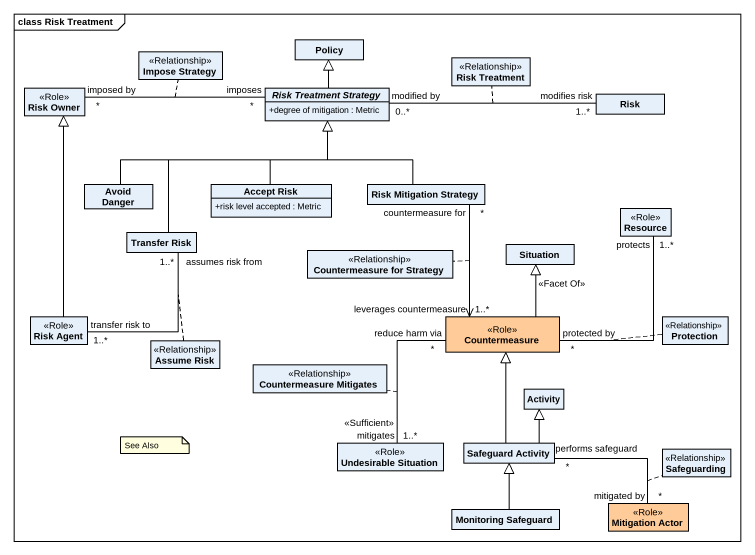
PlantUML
@startuml
mainframe class Risk Treatment
hide circle
hide empty members
skinparam classAttributeIconSize 0
class "Impose Strategy" as Impose_Strategy <<Relationship>>
class Policy
class "Risk Owner" as Risk_Owner <<Role>>
abstract class "Risk Treatment Strategy" as Risk_Treatment_Strategy {
  +degree of mitigation : Metric
}
class "Risk Treatment" as Risk_Treatment <<Relationship>>
class Risk
class "Avoid Danger" as Avoid_Danger
class "Accept Risk" as Accept_Risk {
  +risk level accepted : Metric
}
class "Risk Mitigation Strategy" as Risk_Mitigation_Strategy
class Resource <<Role>>
class "Transfer Risk" as Transfer_Risk
class Situation
class "Countermeasure for Strategy" as Countermeasure_for_Strategy <<Relationship>>
class "Risk Agent" as Risk_Agent <<Role>>
class Countermeasure <<Role>> #FFCC99
class Protection <<Relationship>>
class "Assume Risk" as Assume_Risk <<Relationship>>
class "Countermeasure Mitigates" as Countermeasure_Mitigates <<Relationship>>
class Activity
class "Undesirable Situation" as Undesirable_Situation <<Role>>
class "Safeguard Activity" as Safeguard_Activity
class Safeguarding <<Relationship>>
class "Monitoring Safeguard" as Monitoring_Safeguard
class "Mitigation Actor" as Mitigation_Actor <<Role>> #FFCC99
Risk_Owner "imposed by\n*" -right- "imposes\n*" Risk_Treatment_Strategy
(Risk_Owner, Risk_Treatment_Strategy) .. Impose_Strategy
Risk_Treatment_Strategy -up-|> Policy
Risk_Treatment_Strategy "modified by\n0..*" -right- "modifies risk\n1..*" Risk
(Risk_Treatment_Strategy, Risk) .. Risk_Treatment
Avoid_Danger -right-|> Risk_Treatment_Strategy
Accept_Risk -up-|> Risk_Treatment_Strategy
Risk_Mitigation_Strategy -up-|> Risk_Treatment_Strategy
Risk_Mitigation_Strategy "countermeasure for\n*" --> "leverages countermeasure\n1..*" Countermeasure
(Risk_Mitigation_Strategy, Countermeasure) .. Countermeasure_for_Strategy
Transfer_Risk -up-|> Risk_Treatment_Strategy
Transfer_Risk "assumes risk from\n1..*" -- "transfer risk to\n1..*" Risk_Agent
(Transfer_Risk, Risk_Agent) .. Assume_Risk
Risk_Agent -up-|> Risk_Owner
Countermeasure "protected by\n*" -up- "protects\n1..*" Resource
(Countermeasure, Resource) .. Protection
Countermeasure -up-|> Situation : <<Facet Of>>
Undesirable_Situation "mitigates\n1..*\n<<Sufficient>>" -up- "reduce harm via\n*" Countermeasure
(Undesirable_Situation, Countermeasure) .. Countermeasure_Mitigates
Safeguard_Activity -up-|> Countermeasure
Safeguard_Activity -up-|> Activity
Monitoring_Safeguard -up-|> Safeguard_Activity
Mitigation_Actor "mitigated by\n*" -left- "performs safeguard\n*" Safeguard_Activity
(Mitigation_Actor, Safeguard_Activity) .. Safeguarding
note as N1
  See Also
end note
@enduml
